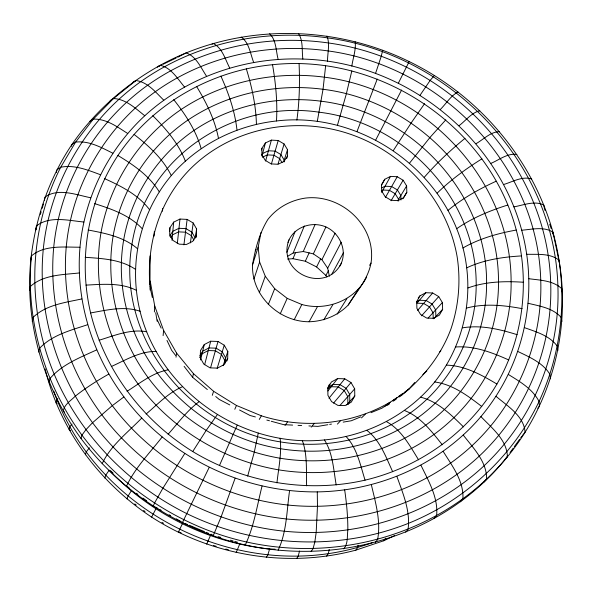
<?xml version="1.0" encoding="UTF-8"?>
<svg xmlns="http://www.w3.org/2000/svg" width="592" height="592" viewBox="0 0 592 592"><rect width="100%" height="100%" fill="white"/><g stroke="black" fill="none" stroke-linecap="round" stroke-linejoin="round"><path stroke-width="0.89" d="M286.661 158.626L287.483 156.044L287.505 149.68L284.108 143.997L278.203 140.504L271.373 140.119L265.408 142.961L261.93 148.274L261.472 150.028M284.219 161.905L284.227 160.121L280.904 154.549L275.132 151.123L268.435 150.76L262.604 153.55L261.627 155.045M150.065 290.028L150.19 285.818M150.486 257.143L150.501 255.293M261.93 148.274L261.864 154.653L265.253 160.38L271.195 163.91L278.077 164.273L284.042 161.387L287.483 156.044M371.014 263.048C376.727 226.174 341.562 193.762 305.487 198.076C290.635 200.185 277.004 207.681 267.769 219.588C259.392 233.3 255.211 249.017 252.562 264.742C251.26 295.467 278.869 321.796 309.105 321.759C323.824 321.36 337.958 315.58 348.259 304.969C356.784 291.501 368.009 279.172 371.014 263.048L369.571 265.342M224.797 363.969L224.864 360.506L221.438 354.416L215.377 350.775L208.295 350.545L202.064 353.801L199.748 357.479M225.604 362.348L225.685 357.99L222.229 351.848L216.117 348.17L208.969 347.941L202.679 351.219L199.874 355.666M227.676 358.626L227.809 351.493L224.264 345.217L218.011 341.458L210.7 341.214L204.27 344.559L200.444 350.612L200.266 357.768L203.796 364.095L210.093 367.884L217.456 368.106L223.894 364.709L227.676 358.626L226.877 361.002M79.994 247.212C74.54 309.72 98.664 372.864 141.747 418.033C187.079 465.186 251.837 492.544 317.275 491.885C379.206 491.042 440.663 464.076 480.926 416.598C513.012 378.399 530.188 328.538 528.745 278.699C526.022 160.365 419.365 62.042 302.875 59.074C245.465 56.906 187.301 76.79 144.781 115.758C108.025 149.783 84.597 197.328 79.994 247.212C63.914 247.286 44.607 244.762 31.457 255.885L30.806 259.888C24.605 323.091 43.601 387.464 81.037 438.517C114.397 482.998 160.883 516.964 213.179 535.745C314.596 572.02 435.557 544.314 504.702 459.91L507.403 456.802C551.248 403.544 570.296 331.675 559.566 263.632L559.033 260.221C545.602 174.529 486.772 99.241 409.176 61.575C331.735 23.569 236.245 23.443 160.262 65.268L157.376 66.992L161.453 65.039M196.152 237.473L196.611 228.978L193.207 223.014L187.131 219.388L179.99 219.055L173.693 222.118L169.919 227.765L169.601 231.391M169.919 227.765L169.682 234.499L173.086 240.507L179.198 244.163L186.384 244.481L192.689 241.373L196.426 235.69M31.457 255.885C25.241 319.332 44.348 383.934 81.948 435.164C115.462 479.838 162.171 513.937 214.696 532.807C316.498 569.23 437.969 541.547 507.403 456.802C507.07 439.878 491.7 427.927 480.926 416.598M276.486 120.975C365.434 110.171 456.291 177.926 466.688 267.843C471.698 308.217 460.132 350.153 434.691 381.973C407.71 415.266 366.936 435.934 324.446 439.937C235.113 449.15 145.639 380.767 136.419 290.369C132.016 249.395 144.64 207.096 171.288 175.58C197.728 144.722 236.215 125.363 276.486 120.975C277.581 102.15 275.739 83.257 272.527 64.713C210.989 70.64 152.344 103.763 117.919 155.496C87.616 201.413 78.055 259.503 90.613 312.931C104.577 370.4 142.605 420.572 192.733 451.548C243.874 482.51 306.649 493.469 365.057 480.149C419.528 467.266 468.561 432.574 496.91 384.053C523.506 337.84 530.136 281.415 516.268 230.051C488.615 125.548 379.354 53.273 272.527 64.713M403.737 393.673C424.449 376.135 441.595 354.408 451.008 328.752C458.77 305.679 460.82 281.104 457.187 257.046C447.389 199.985 403.64 151.974 349.102 133.814C294.905 115.595 231.035 128.042 190.284 168.957C160.232 199.164 146.646 242.513 149.835 284.574M149.976 286.447L150.102 256.025M154.083 236.156L154.305 231.65M154.379 311.962L154.741 306.123L150.22 281.096M162.46 211.203L162.63 208.621M327.517 61.331C327.45 53.08 330.129 43.963 326.991 36.112M157.176 321.323L155.703 312.724M171.969 240.271L173.693 222.118M163.111 335.627L163.607 330.38L154.741 306.123M325.637 65.808L323.04 89.288L317.268 121.538M289.584 490.613C286.713 510.452 286.846 531.882 278.122 550.212M177.304 243.66L179.99 219.055M382.691 50.283L381.211 56.395L375.528 73.475M258.267 433.107L254.279 452.221L247.663 476.123M183.912 244.859L187.131 219.388M296.866 120.043C299.508 101.402 299.878 82.495 299.086 63.707M276.93 482.909C278.543 468.131 281.903 453.124 280.112 438.235M190.38 242.89L193.207 223.014M176.024 357.191L176.631 353.128L163.607 330.38M358.042 545.151L357.672 547.6L355.829 550.146C286.987 568.505 211.359 555.696 151.641 517.112C99.678 482.902 59.748 429.681 45.118 368.912M196.611 228.978L195.234 238.006L191.904 232.16L185.962 228.616L178.984 228.297L172.82 231.302L169.586 236.149M30.806 259.888C35.268 218.855 48.825 178.925 71.876 144.574C94.602 111.57 125.275 84.663 160.262 65.268C171.34 67.836 177.659 78.84 184.489 86.994M44.378 200.518L44.94 197.173C57.949 187.568 76.457 194.931 90.694 197.758M29.6 290.48L30.251 286.58C43.246 274.666 62.722 274.784 79.306 272.964M56.403 172.494L56.847 169.934L60.732 167.225L75.598 142.11L93.292 119.125L113.516 98.531L135.945 80.519C147.748 82.073 155.77 92.419 163.799 100.211M32.234 321.382L32.9 317.586C45.665 304.895 65.002 302.608 81.844 298.93M71.558 146.305L71.876 144.574L75.598 142.11C88.926 140.496 101.313 147.504 112.843 153.217M38.746 352.122L39.449 348.436C51.904 334.983 70.811 330.321 87.631 324.705M252.562 264.742L258.171 247.056L260.976 232.56M339.749 266.156C348.281 252.162 340.407 233.337 325.911 226.943C311.614 220.712 293.203 227.254 287.986 242.402M329.196 549.457L328.368 553.601L326.621 556.14M351.826 66.149C352.95 58.105 356.125 49.913 355.2 41.758M49.129 382.217L49.883 378.643C61.938 364.465 80.127 357.501 96.629 349.902M288.977 239.856C276.316 272.949 325.755 294.853 341.51 262.959M192.674 377.097L193.451 373.641L176.631 353.128M262.049 486.054C257.076 505.76 254.027 526.458 245.295 544.936L244.437 544.181M351.811 70.966L346.35 93.839L337.396 125.415M200.599 359.943L204.27 344.559M299.522 551.026L298.264 556.051L296.622 558.589M204.64 364.731L210.7 341.214M261.953 156.022L265.408 142.961M81.037 438.517L81.948 435.164L85.855 429.777L92.552 422.71L112.302 405.646L123.861 396.951M265.608 161.031L271.373 140.119M210.626 367.595L218.011 341.458M271.402 164.006L278.203 140.504M37.03 225.7L35.735 230.044L36.408 225.944C49.639 215.621 68.48 220.52 83.827 222.022M40.374 214.393L41.151 211.788M42.18 208.31L43.468 203.966M85.389 454.811L86.262 451.903L89.37 447.796M278.077 163.858L284.108 143.997M275.095 549.206L269.619 548.991L267.843 554.852L266.304 557.405M217.131 368.402L224.264 345.217M102.164 463.765C110.615 445.362 127.939 432.412 141.747 418.033M283.716 161.742L287.505 149.68M212.299 395.323L213.594 391.282L193.451 373.641M223.184 365.641L227.809 351.493M104.799 478.047L105.746 475.206L109.18 470.159C151.249 514.3 208.983 542.635 269.619 548.991M253.924 279.061L259.622 261.99L258.171 247.056M235.105 478.269L221.053 517.053L213.179 535.745M126.34 486.483C134.917 467.976 149.702 452.984 162.149 437.007M239.679 544.174L236.156 552.58M259.289 292.707L265.26 276.235L259.622 261.99M377.245 79.084L356.969 131.609M126.991 498.93L128.027 496.163L131.239 490.894M211.063 534.095L206.675 544.159L206.482 543.53M286.868 252.273L295.149 231.361M268.28 304.621L274.688 288.681L265.26 276.235M287.682 256.262L293.158 253.006L304.332 225.944M151.641 517.112L156.658 507.359M287.616 259.089L292.973 258.704L295.452 252.777M237.185 425.234L219.417 465.608M293.158 253.006L303.267 251.519L315.129 224.405M234.795 409.294L236.467 405.483L213.594 391.282M280.216 313.871L287.201 298.361L274.688 288.681M292.973 258.704L305.331 261.22L309.15 252.821M303.267 251.519L313.353 253.879L325.911 226.943M183.061 522.336L178.347 532.275L178.636 531.845L181.167 532.904M209.198 467.377L182.306 522.788L182.58 522.433M326.858 276.96L325.911 275.45L316.609 266.955L320.679 258.682M398.357 83.198L409.176 61.575M329.381 276.212L327.679 268.183L321.915 259.718L335.087 233.181M294.187 319.732L301.839 304.51C326.547 311.266 355.096 300.455 366.64 277.019M375.705 140.03L401.605 90.036M255.263 250.83L256.077 249.276M327.679 268.183L341.273 242.195M325.911 275.45L328.479 270.588M331.912 274.037L343.545 252.643M381.492 185.281L384.778 179.272L390.52 176.394L397.232 176.742L403.122 180.227L406.63 185.925L406.822 192.311L403.618 197.698L397.868 200.621L391.12 200.288L385.185 196.773L381.677 191.038L381.537 184.63L384.778 179.272M309.105 321.759L317.467 306.649M381.64 192.378L390.52 176.394M442.631 309.35L439.405 315.107L433.559 318.296L426.647 318.045L420.549 314.411L416.901 308.38L416.694 301.587L419.957 295.859L425.803 292.722L432.663 292.988L438.724 296.592L442.372 302.571L442.631 309.35L433.788 318.762M385.436 197.432L397.232 176.742M259.281 419.439L261.368 415.799C311.244 431.709 368.698 422.503 409.22 388.715M348.074 404.469L349.791 401.472L349.702 394.457L346.12 388.315L340.015 384.652L333.007 384.452L327.709 387.353M354.778 396.004L351.271 402.131L345.077 405.572L337.862 405.379L331.572 401.605L327.909 395.271L327.857 388.086L331.409 381.988L337.595 378.606L344.759 378.813L351.004 382.558L354.675 388.84L354.778 396.004L346.653 404.913M391.06 200.762L403.122 180.227M323.824 319.813L332.867 304.643M397.654 200.814L406.63 185.925M402.797 198.89L406.822 192.311M393.332 150.553L411.137 122.973L424.568 103.689M192.733 451.548L206.038 430.628L217.264 414.748M337.211 314.056L346.86 298.664M348.259 304.969L358.397 289.207M184.748 453.546L162.77 488.422L154.445 503.207L153.202 506.271L153.994 506.212M170.651 237.614L172.487 234.861L178.592 231.879L185.511 232.19L191.401 235.712L193.873 240.056M420.061 95.223L430.221 80.32L434.365 75.51M311.103 551.522L313.05 548.68L314.789 542.22L316.172 532.526L317.467 506.367L317.275 491.885M285.004 425.448L287.52 421.911M504.702 459.91L507.366 456.225M510.038 452.547L513.242 448.122M514.307 446.649L519.643 439.286M520.716 437.814L521.781 436.341M343.7 548.895C348.207 543.819 347.038 536.3 347.837 530.047C347.911 516.594 346.609 503.193 344.67 489.895M409.605 163.037L430.021 137.396L445.798 119.85M355.829 550.146L383.794 540.748L385.725 538.187M328.619 385.607L329.737 384.156M375.402 542.405L377.622 539.549C381.056 521.175 375.491 502.512 371.347 484.7M327.894 390.972L337.595 378.606M328.967 398.246L344.759 378.813M405.698 532.23L408.043 529.352C410.663 511.111 402.826 493.284 396.899 476.419M72.024 424.057L69.871 426.64L69.057 429.629L70.47 430.495M418.248 297.902L419.957 295.859M434.151 518.599L436.607 515.669C438.435 497.657 428.453 480.933 420.949 465.231M311.17 427.158L314.115 423.657M168.143 434.232C178 423.154 186.917 410.796 198.868 401.857M425.803 292.722L416.968 303.178L423.628 303.43L429.503 306.922L433.033 312.739L433.233 318.496M333.555 403.108L351.004 382.558M537.758 408.258L539.438 406.297L539.06 401.487C559.455 357.627 566.27 308.01 559.033 260.221C550.057 252.969 537.351 254.627 526.547 254.249M460.361 501.779L462.907 498.797C463.98 481.074 452.007 465.719 443.164 451.356M522.314 435.601L525.067 432.412C524.29 416.102 507.189 405.934 496.022 396.3M417.626 310.371L432.663 292.988M483.975 482.095L486.602 479.054C486.95 461.701 473.178 447.937 463.24 435.053M440.404 109.409C446.168 103.644 450.712 95.867 457.993 91.945M339.926 405.498L354.675 388.84M414.785 382.447L408.709 389.299L405.009 391.911M424.279 177.304C436.6 163.074 450.475 150.257 465.001 138.321M421.534 315.854L438.724 296.592M57.898 398.638L56.788 399.852L56.025 402.923L57.187 403.788M428.068 318.141L442.372 302.571M337.403 424.101L340.333 421.016M361.468 417.915L365.405 414.111M437.133 193.17C450.608 179.975 465.934 168.824 481.895 158.856M439.575 352.048L440.811 350.893M384.756 406.741L388.581 403.219M422.866 374.647L426.773 371.088M146.113 414.008C157.62 404.373 168.335 392.748 182.343 386.798M459.14 125.615C465.786 120.635 471.461 112.739 479.786 110.719M447.974 210.404C462.507 198.35 479.113 189.04 496.229 181.189M384.304 406.556L382.084 408.125L370.977 412.683M385.784 405.513L390.217 402.375M392.437 400.806L396.877 397.669M398.357 396.618L402.789 393.48M387.331 405.35L389.58 403.774M393.325 401.139L396.314 399.03M399.311 396.929L403.056 394.294M476.057 143.664C483.501 139.46 490.531 131.787 499.5 131.631M127.051 391.29C140.008 383.216 152.647 372.716 167.995 369.874M456.61 228.771C472.12 217.96 489.791 210.663 507.758 205.032M89.755 121.367L93.292 119.125C106.212 118.592 117.297 126.91 127.709 133.489M212.003 44.23L213.201 43.468C222.451 48.019 225.234 59.526 229.718 68.021M110.179 100.573L113.516 98.531C125.926 99.049 135.546 108.484 144.781 115.758M132.83 82.399L135.945 80.519M108.758 374.114C97.088 380.686 85.729 387.856 75.236 396.203C70.877 400.68 64.188 404.447 63.277 411.174L64.469 411.988M327.48 388.774L331.231 386.717L338.18 386.916L344.226 390.542L347.77 396.64L347.859 403.589M462.885 248.011C479.261 238.539 497.761 233.411 516.268 230.051M416.568 301.794L419.432 300.255L426.159 300.514L432.079 304.036L435.645 309.897L435.882 316.535M490.938 163.37C499.137 159.951 507.581 152.899 516.89 154.475M381.855 187.827L385.074 186.206L391.645 186.539L397.41 189.951L400.836 195.538L400.962 200.015M381.359 190.816L382.957 190.01L389.477 190.343L395.19 193.732L398.586 199.267L398.638 201.043M111.289 366.537C125.504 360.121 140.015 351.234 156.059 351.411M163.089 64.262L176.135 58.009M177.77 57.232L186.125 52.88C196.366 56.455 200.91 67.851 206.556 76.242M262.345 157.265L267.303 154.889L273.941 155.245L279.661 158.641L282.014 162.593M383.794 540.748L394.487 535.634M466.688 267.843C483.805 259.807 502.852 256.98 521.582 255.914M360.728 416.886L351.33 420.749L343.205 422.118M503.592 184.519C512.517 181.929 522.299 175.846 531.734 179.028M372.575 542.598C247.796 587.575 97.784 516.231 53.776 391.134M99.086 340.245C114.36 335.59 130.514 328.745 146.735 331.757M467.909 287.971C485.632 281.474 504.924 281.045 523.565 282.243M513.849 206.882C523.461 205.187 534.435 200.377 543.826 205.024L544.122 207.193M466.496 308.084C484.67 303.215 503.873 305.243 522.122 308.639M90.613 312.931C106.745 310.134 124.172 305.687 140.163 311.281M327.857 424.708L317.926 426.381L312.509 426.107M329.663 424.405L331.468 424.101M462.426 327.864C480.867 324.705 499.618 329.204 517.186 334.695M521.545 230.214C531.786 229.504 543.745 226.188 552.98 232.19L559.566 263.632M85.966 285.115C102.727 284.278 120.99 282.443 136.419 290.369M455.722 346.993C474.229 345.617 492.159 352.543 508.765 359.973M292.626 425.093L283.583 424.634L271.247 421.267M298.05 425.367L301.661 425.552M308.891 425.922L310.696 426.018M446.442 365.138C464.794 365.604 481.518 374.862 496.91 384.053M85.152 257.305C102.275 258.497 120.916 259.385 135.538 269.39M528.745 278.699C540 280.268 553.209 280.371 561.845 288.807L562.4 292.485M434.691 381.973C452.651 384.341 467.784 395.745 481.747 406.489M88.097 229.992C105.324 233.27 123.869 236.881 137.485 248.707M528.057 303.267C539.645 306.116 553.098 308.055 561.297 317.593L561.86 321.552M255.389 416.946L250.098 415.503L239.538 410.004M266.844 420.068L269.486 420.786M420.638 397.188C437.917 401.502 451.111 414.792 463.462 426.869M218.152 536.663L220.779 537.418M230.421 540.17L233.048 540.925M234.802 541.428L237.429 542.176M213.512 545.535L216.147 546.29M225.804 549.043L228.438 549.798M94.683 203.648C111.703 209.028 129.729 215.259 142.176 228.675M524.438 327.635C536.189 331.86 549.65 335.634 557.338 346.224L557.864 350.464M100.433 174.721C87.868 170.059 74.355 164.517 60.732 167.225C28.164 230.858 26.64 308.106 54.05 373.841C79.654 434.454 127.865 484.337 186.665 513.553C255.307 547.104 337.692 551.677 408.872 523.165C465.231 500.196 512.813 456.558 539.06 401.487C532.645 389.003 519.917 381.618 508.38 374.484M404.484 410.508C420.779 416.761 431.716 431.612 442.298 444.777M236.467 405.483L261.368 415.799M287.201 298.361L301.839 304.51M185.104 523.491L187.634 524.556M189.314 525.259L204.477 531.623M206.157 532.334L208.687 533.392M211.211 534.45L212.898 535.161M104.703 178.688C121.227 186.14 138.336 194.842 149.495 209.612M517.867 351.485C529.611 357.146 542.827 362.748 549.924 374.314L550.39 378.843M305.331 261.22L316.609 266.955M229.792 404.935L219.24 399.445L215.732 396.529M155.585 507.115L157.968 508.469M159.551 509.372L161.142 510.267M169.083 514.774L170.666 515.676M176.231 518.829L180.989 521.53M161.934 522.359L163.525 523.261M386.472 421.645C401.435 429.829 409.871 445.835 418.574 459.836M117.919 155.496C133.644 164.953 149.495 175.913 159.263 191.83M241.151 37.074C249.239 42.58 250.312 53.894 253.687 62.412M313.353 253.879L321.915 259.718M127.613 486.779L129.078 487.86M136.404 493.254L137.869 494.335M143.005 498.116L146.668 500.817M134.761 503.947L136.234 505.028M143.575 510.445L145.04 511.525M366.899 430.384C380.138 440.433 385.94 457.128 392.681 471.72M134.051 134.406C148.681 145.765 162.992 158.723 171.288 175.58M207.333 389.536L192.629 377.304L184.119 366.359M269.649 33.722C276.36 40.145 275.887 50.956 278.166 59.422M110.46 470.662L113.094 473.141M152.758 115.706C166.026 128.819 178.562 143.501 185.333 161.105M346.105 436.533C357.176 448.307 360.336 465.186 365.057 480.149M298.368 33.411C303.444 40.641 301.676 50.69 302.875 59.074M175.609 355.407L171.636 350.301L166.981 340.437M173.715 99.634C185.363 114.315 195.937 130.425 201.147 148.599M324.446 439.937C332.882 453.206 333.533 469.789 336.189 484.907M196.544 86.38C206.342 102.423 214.822 119.658 218.463 138.225M157.28 319.887L161.157 328.101M220.875 76.087C228.63 93.233 234.935 111.311 236.985 130.107M302.312 440.515C307.633 454.885 306.086 470.788 306.626 485.847M544.226 207.918L545.091 210.486M549.702 224.198L551.145 228.482M552.588 232.76L553.453 235.335M246.331 68.842C251.874 86.839 255.959 105.457 256.425 124.342M150.168 287.668L152.344 297.51M149.458 280.475L149.687 284.093M557.864 285.344C560.543 352.455 533.155 419.669 484.182 465.66C431.065 515.351 356.132 538.446 284.13 531.187C208.88 523.298 137.892 483.361 92.552 422.71C56.099 373.256 37.422 310.859 43.246 249.491C49.846 182.773 86.388 120.294 140.985 81.474C194.701 43.438 263.048 28.49 327.953 37.932C449.676 54.457 553.868 160.861 557.864 285.344M550.671 282.354C553.135 347.119 526.554 411.928 479.172 456.173C427.846 503.925 355.607 526.014 286.225 518.94C213.734 511.259 145.366 472.816 101.595 414.459C66.378 366.848 48.233 306.76 53.687 247.597C59.881 183.202 95.009 122.81 147.63 85.248C199.511 48.374 265.616 33.877 328.39 42.972C446.139 58.911 547.023 161.89 550.671 282.354M540.733 280.083C542.923 341.88 517.364 403.64 472.009 445.709C422.984 491.02 354.157 511.873 288.089 505.057C219.114 497.657 154.061 461.109 112.302 405.646C78.684 360.358 61.25 303.185 66.252 246.812C71.958 185.34 105.302 127.613 155.43 91.642C204.965 56.247 268.198 42.291 328.242 50.956C440.929 66.119 537.529 164.768 540.733 280.083M511.118 281.637C511.688 341.133 482.184 399.385 434.091 434.365C389.684 466.474 332.578 478.573 278.706 469.856C223.095 460.354 171.747 429.237 138.032 383.934C106.493 340.792 92.004 285.374 101.025 232.464C109.838 182.758 139.453 137.677 181.226 109.424C223.029 81.563 274.895 70.596 324.534 77.204C424.975 89.799 511.022 178.806 511.118 281.637M498.501 281.97C498.849 337.869 470.943 392.496 425.663 425.226C383.956 455.181 330.447 466.422 279.972 458.215C227.913 449.269 179.85 420.165 148.215 377.792C118.578 337.388 104.88 285.47 113.161 235.831C121.279 189.077 148.969 146.609 188.152 119.924C227.432 93.551 276.279 83.117 323.04 89.288C417.53 100.758 498.849 185.385 498.501 281.97M486.594 283.205C486.75 335.856 460.31 387.227 417.582 417.937C378.332 445.976 328.049 456.469 280.638 448.721C183.579 433.603 106.656 338.868 123.691 239.849C131.209 195.774 157.169 155.666 194.013 130.41C231.013 105.406 277.1 95.453 321.241 101.232C410.471 111.947 487.223 192.015 486.594 283.205M476.175 285.255C476.183 335.213 450.978 383.882 410.374 412.942C373.16 439.412 325.57 449.306 280.682 441.943C189.033 427.831 115.891 337.684 131.964 244.237C145.388 156.887 233.773 99.315 319.273 112.221C404.107 122.307 477.041 198.579 476.175 285.255"/></g></svg>
